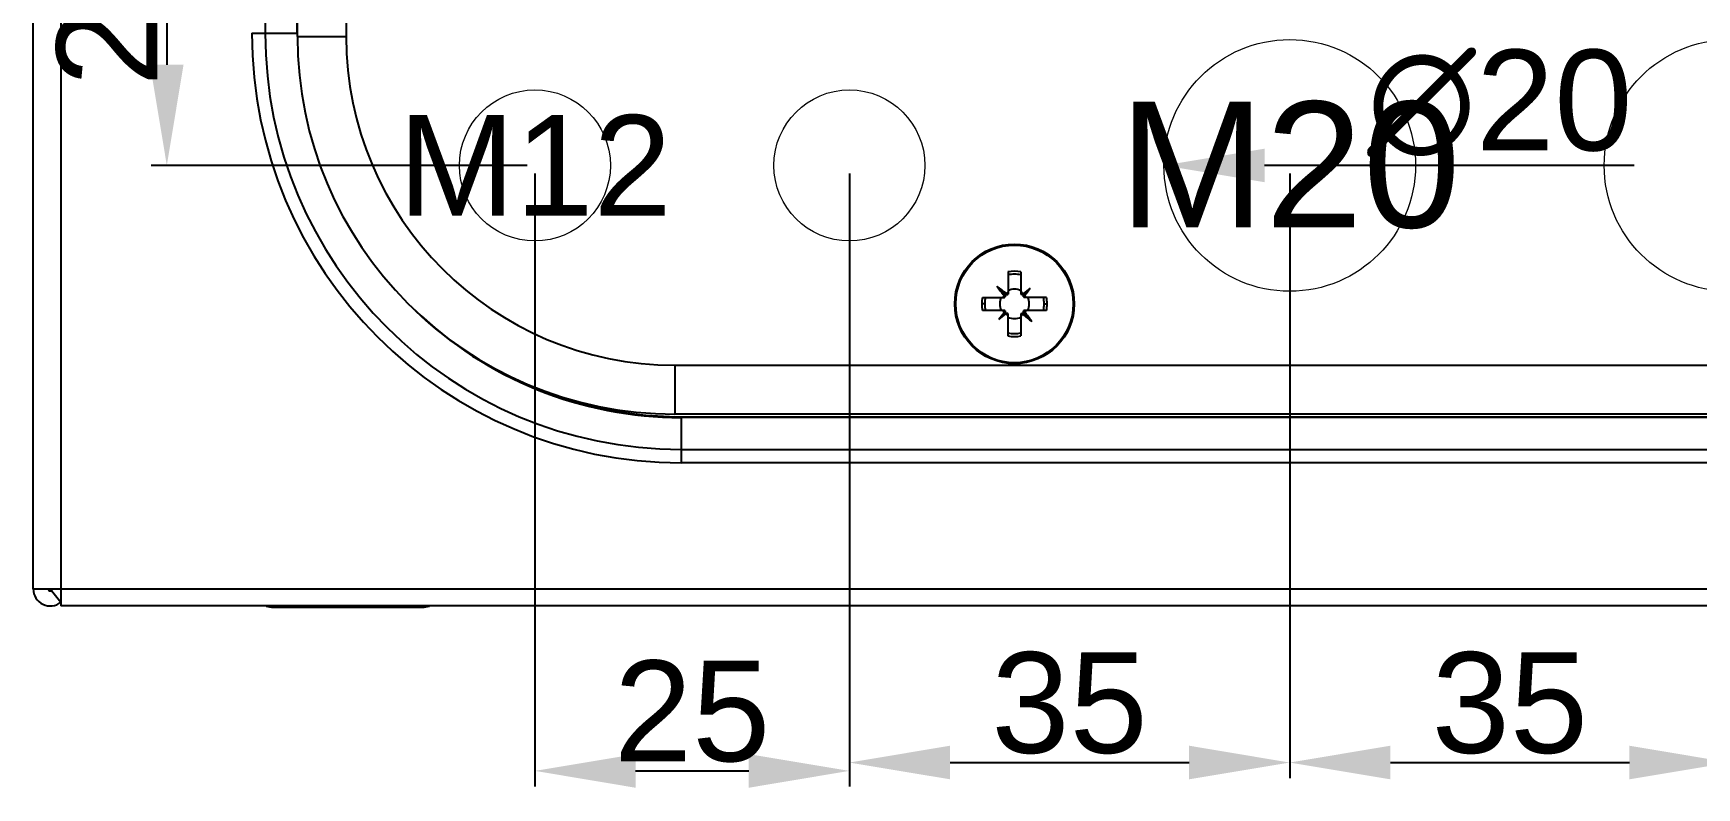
# Model space of a CAD drawing. Header units: millimetres. Extents: x 46697 to 52144, y 25488 to 34806.
# Drawn here: x 51524.8 to 51657, y 28208.7 to 28268.6 of the extents above; entities that cross this region are included whole.
import ezdxf

# ---------------------------------------------------------------- set-up
doc = ezdxf.new("R2010")
doc.units = ezdxf.units.MM
doc.layers.add('000-KOTIRANJE', color=254, linetype='Continuous', lineweight=5)
doc.layers.add('000-PI-Oprema', color=30, linetype='Continuous', lineweight=5)
doc.layers.add('000-PI-NO PLOT', color=6, linetype='Continuous', lineweight=5, plot=False)
doc.layers.add('000-PI-ORMAR', color=51, linetype='Continuous')
doc.styles.get("Standard").update_dxf_attribs({"font": 'arial.ttf'})
doc.dimstyles.new('ISO-25-lb', dxfattribs={"dimtxt": 8, "dimasz": 8, "dimexe": 1.25, "dimexo": 0.625, "dimtad": 1, "dimdec": 1, "dimtxsty": 'Standard', "dimcen": 5, "dimadec": 0, "dimazin": 0, "dimtfac": 1, "dimtdec": 1, "dimtmove": 0, "dimatfit": 3, "dimfxl": 1, "dimarcsym": 0})

# ---------------------------------------------------------------- blocks, each defined once
blk = doc.blocks.new('NSYCRN325150_bottom')
at = {"layer": '000-PI-ORMAR'}
for p, q in [((49559.42, 30866.73), (49559.42, 30736.72)), ((49557.22, 30738.07), (49557.22, 30864.53)), ((49575.66, 30811.22), (49575.66, 30782.22)), ((49578.19, 30782.22), (49578.19, 30811.22)), ((49578.22, 30781.97), (49578.22, 30811.47)), ((49582.1, 30811.47), (49582.1, 30781.97)), ((49574.6, 30782.22), (49578.19, 30782.22)), ((49578.22, 30781.97), (49582.1, 30781.97)), ((49634.49, 30761.45), (49633.83, 30762.11)), ((49634.71, 30763.27), (49634.71, 30761.5)), ((49635.74, 30761.5), (49635.74, 30763.27)), ((49632.67, 30761.24), (49634.44, 30761.24)), ((49634.4, 30761.37), (49634.26, 30761.24)), ((49634.4, 30761.54), (49634.56, 30761.54)), ((49634.4, 30761.54), (49634.4, 30761.38)), ((49634.4, 30761.38), (49634.4, 30761.37)), ((49634.4, 30761.37), (49634.49, 30761.28)), ((49634.44, 30761.24), (49634.49, 30761.28)), ((49634.66, 30761.45), (49634.49, 30761.45)), ((49634.49, 30761.45), (49634.49, 30761.28)), ((49634.57, 30761.54), (49634.56, 30761.54)), ((49634.71, 30761.68), (49634.57, 30761.54)), ((49634.57, 30761.54), (49634.66, 30761.45)), ((49634.66, 30761.45), (49634.71, 30761.5)), ((49635.87, 30761.54), (49635.74, 30761.68)), ((49635.74, 30761.5), (49635.78, 30761.45)), ((49635.87, 30761.54), (49635.78, 30761.45)), ((49635.95, 30761.45), (49635.78, 30761.45)), ((49635.93, 30761.54), (49635.87, 30761.54)), ((49636.04, 30761.54), (49635.93, 30761.54)), ((49635.95, 30761.45), (49636.47, 30761.97)), ((49635.95, 30761.28), (49635.95, 30761.45)), ((49636.04, 30761.37), (49635.95, 30761.28)), ((49635.95, 30761.28), (49636, 30761.24)), ((49637.77, 30761.24), (49636, 30761.24)), ((49636.04, 30761.54), (49636.04, 30761.43)), ((49636.04, 30761.37), (49636.04, 30761.43)), ((49636.18, 30761.24), (49636.04, 30761.37)), ((49632.86, 30760.72), (49632.61, 30760.72)), ((49632.67, 30760.21), (49634.44, 30760.21)), ((49634.49, 30759.99), (49633.98, 30759.48)), ((49634.26, 30760.21), (49634.4, 30760.07)), ((49634.4, 30760.07), (49634.49, 30760.16)), ((49634.4, 30760.01), (49634.4, 30760.07)), ((49634.4, 30759.9), (49634.4, 30760.01)), ((49634.4, 30759.9), (49634.51, 30759.9)), ((49634.49, 30760.16), (49634.44, 30760.21)), ((49634.49, 30760.16), (49634.49, 30759.99)), ((49634.49, 30759.99), (49634.66, 30759.99)), ((49634.57, 30759.9), (49634.51, 30759.9)), ((49634.57, 30759.9), (49634.66, 30759.99)), ((49634.57, 30759.9), (49634.71, 30759.76)), ((49634.71, 30759.94), (49634.66, 30759.99)), ((49634.71, 30758.17), (49634.71, 30759.94)), ((49635.78, 30759.99), (49635.74, 30759.94)), ((49635.74, 30758.17), (49635.74, 30759.94)), ((49635.74, 30759.76), (49635.87, 30759.9)), ((49635.87, 30759.9), (49635.78, 30759.99)), ((49635.78, 30759.99), (49635.95, 30759.99)), ((49635.88, 30759.9), (49635.87, 30759.9)), ((49636.04, 30759.9), (49635.88, 30759.9)), ((49636, 30760.21), (49635.95, 30760.16)), ((49636.04, 30760.07), (49635.95, 30760.16)), ((49635.95, 30759.99), (49635.95, 30760.16)), ((49635.95, 30759.99), (49636.61, 30759.33)), ((49636, 30760.21), (49637.77, 30760.21)), ((49636.04, 30760.07), (49636.18, 30760.21)), ((49636.04, 30760.07), (49636.04, 30760.06)), ((49636.04, 30760.06), (49636.04, 30759.9)), ((49637.58, 30760.72), (49637.83, 30760.72)), ((49608.22, 30755.85), (49608.22, 30751.97)), ((49608.22, 30755.85), (49756.22, 30755.85)), ((49756.22, 30751.97), (49608.22, 30751.97)), ((49608.72, 30751.76), (49608.72, 30748.1)), ((49608.72, 30751.76), (49755.72, 30751.76)), ((49755.72, 30751.69), (49608.72, 30751.69)), ((49608.72, 30749.16), (49755.72, 30749.16)), ((49755.72, 30748.1), (49608.72, 30748.1)), ((49557.22, 30738.07), (49806.02, 30738.07)), ((49558.67, 30737.95), (49559.42, 30737.02)), ((49805.87, 30736.72), (49559.42, 30736.72)), ((49576.3, 30736.62), (49588.14, 30736.62))]:
    blk.add_line(p, q, dxfattribs=at)
for radius in [4.75, 4.67]:
    blk.add_circle((49635.22, 30760.72), radius, dxfattribs=at)
for centre, radius, start, end in [((49608.72, 30782.22), 34.12, 180, 270), ((49608.72, 30782.22), 33.06, 180, 270), ((49608.72, 30782.22), 30.53, 180, 180.4739), ((49608.22, 30781.97), 30, 180, 270), ((49608.22, 30781.97), 26.12, 180, 270), ((49626.91, 30752.47), 11.87, 49.8549, 54.3133), ((49643.36, 30768.95), 11.73, 215.6598, 220.1721), ((49635.22, 30760.93), 2.39, 77.579, 102.421), ((49635.22, 30760.91), 2.17, 76.2841, 103.7159), ((49635.02, 30760.72), 2.4, 167.5983, 179.9804), ((49635.04, 30760.72), 2.18, 166.2955, 179.9897), ((49635.22, 30760.72), 1.17, 153.8852, 206.1148), ((49635.22, 30760.72), 1.17, 63.8852, 116.1148), ((49643.51, 30752.5), 11.8, 126.666, 129.9788), ((49626.92, 30769.07), 11.9, 320.0351, 323.3202), ((49635.22, 30760.72), 1.17, 333.8852, 26.1148), ((49635.4, 30760.72), 2.18, 0.0103, 13.7046), ((49635.42, 30760.72), 2.4, 0.0196, 12.4018), ((49608.72, 30782.22), 30.53, 226.0952, 270), ((49635.02, 30760.72), 2.4, 180.0183, 192.4029), ((49635.04, 30760.72), 2.18, 180.0103, 193.7044), ((49643.51, 30752.37), 11.89, 140.0346, 143.3206), ((49626.93, 30768.94), 11.8, 306.6662, 309.9785), ((49635.22, 30760.72), 1.17, 243.8852, 296.1148), ((49643.53, 30768.96), 11.86, 229.8529, 234.3152), ((49627.08, 30752.49), 11.73, 35.6597, 40.1721), ((49635.4, 30760.72), 2.18, 346.2954, 359.9894), ((49635.42, 30760.72), 2.4, 347.5978, 359.9802), ((49635.22, 30760.53), 2.17, 256.286, 283.714), ((49635.22, 30760.51), 2.39, 257.5768, 282.4232), ((49608.72, 30782.22), 30.46, 242.0222, 270), ((49558.57, 30738.07), 1.35, 180, 308.8418), ((49558.57, 30738.07), 0.152, 180, 0), ((49576.3, 30738.62), 2, 253.4183, 270), ((49588.14, 30738.62), 2, 270, 286.5817)]:
    blk.add_arc(centre, radius, start, end, dxfattribs=at)
blk = doc.blocks.new('*U318')
at = {"layer": '000-PI-Oprema', "ltscale": 0.25}
blk.add_circle((0, 0), 6, dxfattribs=at)
blk = doc.blocks.new('*U319')
at = {"layer": '000-PI-Oprema', "color": 0, "linetype": 'ByBlock', "lineweight": -2, "transparency": 16777216}
for p in [(0, 0), (25, 0)]:
    blk.add_blockref('*U318', p, dxfattribs=at)
blk = doc.blocks.new('*D335')
at = {"layer": '000-KOTIRANJE', "color": 0, "linetype": 'Continuous', "lineweight": -2, "ltscale": 0.25, "transparency": 16777216}
for p, q in [((51564.65, 28257.48), (51564.65, 28208.76)), ((51589.65, 28257.48), (51589.65, 28208.76)), ((51572.65, 28210.01), (51581.65, 28210.01))]:
    blk.add_line(p, q, dxfattribs=at)
at = {"layer": '000-KOTIRANJE', "color": 0, "ltscale": 0.25, "transparency": 16777216}
for points in [[(51572.65, 28211.34), (51572.65, 28208.67), (51564.65, 28210.01)], [(51581.65, 28211.34), (51581.65, 28208.67), (51589.65, 28210.01)]]:
    blk.add_solid(points, dxfattribs=at)
at = {"layer": 'Defpoints', "color": 0, "ltscale": 0.25, "transparency": 16777216}
for p in [(51564.65, 28258.11), (51589.65, 28258.11), (51589.65, 28210.01)]:
    blk.add_point(p, dxfattribs=at)
at = {"layer": '000-KOTIRANJE', "color": 0, "ltscale": 0.25, "transparency": 16777216, "insert": (51577.15, 28214.72), "char_height": 8, "attachment_point": 5}
blk.add_mtext('25', dxfattribs=at)
blk = doc.blocks.new('*D336')
at = {"layer": '000-KOTIRANJE', "color": 0, "linetype": 'Continuous', "lineweight": -2, "ltscale": 0.25, "transparency": 16777216}
for p, q in [((51589.65, 28257.48), (51589.65, 28209.42)), ((51624.65, 28257.48), (51624.65, 28209.42)), ((51597.65, 28210.67), (51616.65, 28210.67))]:
    blk.add_line(p, q, dxfattribs=at)
at = {"layer": '000-KOTIRANJE', "color": 0, "ltscale": 0.25, "transparency": 16777216}
for points in [[(51597.65, 28212.01), (51597.65, 28209.34), (51589.65, 28210.67)], [(51616.65, 28212.01), (51616.65, 28209.34), (51624.65, 28210.67)]]:
    blk.add_solid(points, dxfattribs=at)
at = {"layer": 'Defpoints', "color": 0, "ltscale": 0.25, "transparency": 16777216}
for p in [(51589.65, 28258.11), (51624.65, 28258.11), (51624.65, 28210.67)]:
    blk.add_point(p, dxfattribs=at)
at = {"layer": '000-KOTIRANJE', "color": 0, "ltscale": 0.25, "transparency": 16777216, "insert": (51607.15, 28215.38), "char_height": 8, "attachment_point": 5}
blk.add_mtext('35', dxfattribs=at)
blk = doc.blocks.new('*D337')
at = {"layer": '000-KOTIRANJE', "color": 0, "linetype": 'Continuous', "lineweight": -2, "ltscale": 0.25, "transparency": 16777216}
for p, q in [((51624.65, 28257.48), (51624.65, 28209.42)), ((51659.65, 28257.48), (51659.65, 28209.42)), ((51632.65, 28210.67), (51651.65, 28210.67))]:
    blk.add_line(p, q, dxfattribs=at)
at = {"layer": '000-KOTIRANJE', "color": 0, "ltscale": 0.25, "transparency": 16777216}
for points in [[(51632.65, 28212.01), (51632.65, 28209.34), (51624.65, 28210.67)], [(51651.65, 28212.01), (51651.65, 28209.34), (51659.65, 28210.67)]]:
    blk.add_solid(points, dxfattribs=at)
at = {"layer": 'Defpoints', "color": 0, "ltscale": 0.25, "transparency": 16777216}
for p in [(51624.65, 28258.11), (51659.65, 28258.11), (51659.65, 28210.67)]:
    blk.add_point(p, dxfattribs=at)
at = {"layer": '000-KOTIRANJE', "color": 0, "ltscale": 0.25, "transparency": 16777216, "insert": (51642.15, 28215.38), "char_height": 8, "attachment_point": 5}
blk.add_mtext('35', dxfattribs=at)
blk = doc.blocks.new('*D341')
at = {"layer": '000-KOTIRANJE', "color": 0, "linetype": 'Continuous', "lineweight": -2, "ltscale": 0.25, "transparency": 16777216}
for p, q in [((51535.39, 28306.11), (51535.39, 28314.11)), ((51579.03, 28298.11), (51534.14, 28298.11)), ((51535.39, 28298.11), (51535.39, 28283.11)), ((51549.03, 28283.11), (51534.14, 28283.11)), ((51535.39, 28275.11), (51535.39, 28267.11))]:
    blk.add_line(p, q, dxfattribs=at)
at = {"layer": '000-KOTIRANJE', "color": 0, "ltscale": 0.25, "transparency": 16777216}
for points in [[(51534.06, 28306.11), (51536.72, 28306.11), (51535.39, 28298.11)], [(51534.06, 28275.11), (51536.72, 28275.11), (51535.39, 28283.11)]]:
    blk.add_solid(points, dxfattribs=at)
at = {"layer": 'Defpoints', "color": 0, "ltscale": 0.25, "transparency": 16777216}
for p in [(51579.65, 28298.11), (51535.39, 28283.11), (51549.65, 28283.11)]:
    blk.add_point(p, dxfattribs=at)
at = {"layer": '000-KOTIRANJE', "color": 0, "ltscale": 0.25, "transparency": 16777216, "insert": (51530.68, 28290.61), "char_height": 8, "attachment_point": 5, "rotation": 90}
blk.add_mtext('15', dxfattribs=at)
blk = doc.blocks.new('*D368')
at = {"layer": '000-KOTIRANJE', "color": 0, "linetype": 'Continuous', "lineweight": -2, "ltscale": 0.25, "transparency": 16777216}
for p, q in [((51549.03, 28283.11), (51534.14, 28283.11)), ((51535.39, 28275.11), (51535.39, 28266.11)), ((51564.03, 28258.11), (51534.14, 28258.11))]:
    blk.add_line(p, q, dxfattribs=at)
at = {"layer": '000-KOTIRANJE', "color": 0, "ltscale": 0.25, "transparency": 16777216}
for points in [[(51534.06, 28275.11), (51536.72, 28275.11), (51535.39, 28283.11)], [(51534.06, 28266.11), (51536.72, 28266.11), (51535.39, 28258.11)]]:
    blk.add_solid(points, dxfattribs=at)
at = {"layer": 'Defpoints', "color": 0, "ltscale": 0.25, "transparency": 16777216}
for p in [(51549.65, 28283.11), (51535.39, 28258.11), (51564.65, 28258.11)]:
    blk.add_point(p, dxfattribs=at)
at = {"layer": '000-KOTIRANJE', "color": 0, "ltscale": 0.25, "transparency": 16777216, "insert": (51530.68, 28270.61), "char_height": 8, "attachment_point": 5, "rotation": 90}
blk.add_mtext('25', dxfattribs=at)
blk = doc.blocks.new('*D403')
at = {"layer": '000-KOTIRANJE', "color": 0, "linetype": 'Continuous', "lineweight": -2, "ltscale": 0.25, "transparency": 16777216}
blk.add_line((51652.04, 28258.11), (51622.65, 28258.11), dxfattribs=at)
at = {"layer": '000-KOTIRANJE', "color": 0, "ltscale": 0.25, "transparency": 16777216}
blk.add_solid([(51622.65, 28259.44), (51622.65, 28256.78), (51614.65, 28258.11)], dxfattribs=at)
at = {"layer": 'Defpoints', "color": 0, "ltscale": 0.25, "transparency": 16777216}
for p in [(51614.65, 28258.11), (51634.65, 28258.11)]:
    blk.add_point(p, dxfattribs=at)
at = {"layer": '000-KOTIRANJE', "color": 0, "ltscale": 0.25, "transparency": 16777216, "insert": (51641.35, 28263.04), "char_height": 8, "attachment_point": 5}
blk.add_mtext('∅20', dxfattribs=at)

msp = doc.modelspace()

# ---------------------------------------------------------------- linework, layer by layer
at = {"layer": '000-PI-Oprema', "ltscale": 0.25}
for centre in [(51624.65, 28258.11), (51659.65, 28258.11)]:
    msp.add_circle(centre, 10, dxfattribs=at)

# ---------------------------------------------------------------- block references
at = {"layer": '000-PI-Oprema'}
msp.add_blockref('*U319', (51564.65, 28258.11), dxfattribs=at)
at = {"layer": '000-PI-ORMAR'}
msp.add_blockref('NSYCRN325150_bottom', (1967.55, -2513.61), dxfattribs=at)

# ---------------------------------------------------------------- texts
at = {"layer": '000-PI-NO PLOT', "ltscale": 0.25, "attachment_point": 5}
for s, insert, char_height in [('\\pxqc;{\\fArial|b0|i0|c238|p34;M20}', (51624.65, 28258.11), 10), ('\\pxqc;M12', (51564.65, 28258.11), 8)]:
    msp.add_mtext_dynamic_manual_height_columns(s, width=52.4265, gutter_width=12.5, heights=[0], dxfattribs=dict(at, insert=insert, char_height=char_height))

# ---------------------------------------------------------------- dimensions: what is measured, and where the dimension line sits
at = {"layer": '000-KOTIRANJE', "ltscale": 0.25}
for base, p1, p2, picture, middle in [((51535.39, 28283.11), (51579.65, 28298.11), (51549.65, 28283.11), '*D341', (51530.68, 28290.61)), ((51535.39, 28258.11), (51549.65, 28283.11), (51564.65, 28258.11), '*D368', (51530.68, 28270.61))]:
    dim = msp.add_linear_dim(base=base, p1=p1, p2=p2, angle=90, dimstyle='ISO-25-lb', dxfattribs=at)
    dim.commit()
    dim.dimension.update_dxf_attribs({"geometry": picture, "text_midpoint": middle})
dim = msp.add_diameter_dim_2p(p1=(51634.65, 28258.11), p2=(51614.65, 28258.11), dimstyle='ISO-25-lb', dxfattribs=at)
dim.commit()
dim.dimension.update_dxf_attribs({"geometry": '*D403', "text_midpoint": (51641.35, 28258.11), "dimtype": 163})
for base, p1, p2, picture, middle in [((51589.65, 28210.01), (51564.65, 28258.11), (51589.65, 28258.11), '*D335', (51577.15, 28214.72)), ((51624.65, 28210.67), (51589.65, 28258.11), (51624.65, 28258.11), '*D336', (51607.15, 28215.38)), ((51659.65, 28210.67), (51624.65, 28258.11), (51659.65, 28258.11), '*D337', (51642.15, 28215.38))]:
    dim = msp.add_linear_dim(base=base, p1=p1, p2=p2, dimstyle='ISO-25-lb', dxfattribs=at)
    dim.commit()
    dim.dimension.update_dxf_attribs({"geometry": picture, "text_midpoint": middle})

doc.saveas('drawing.dxf')
